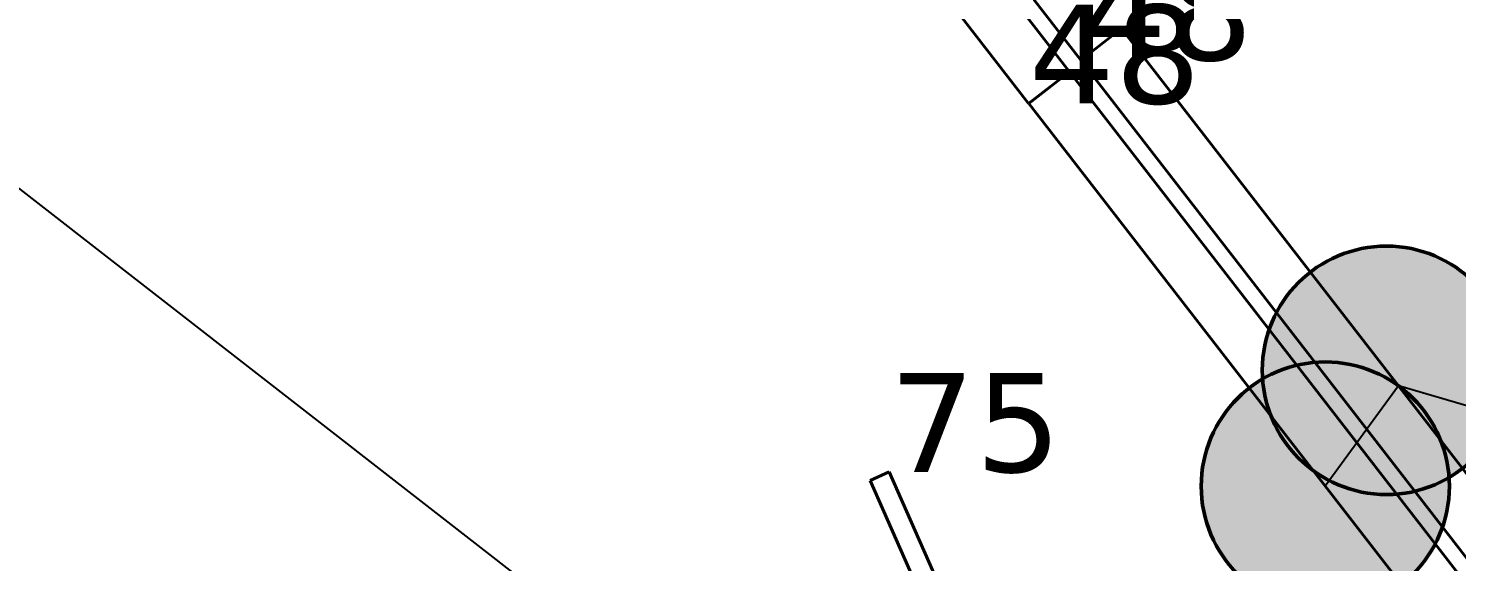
# Model space of a CAD drawing. Header units: millimetres. Extents: x -243740 to 150609, y -473655 to -165121.
# Drawn here: x 50245 to 52849, y -334705 to -333735 of the extents above; entities that cross this region are included whole.
import ezdxf

# ---------------------------------------------------------------- set-up
doc = ezdxf.new("R2010")
doc.units = ezdxf.units.MM
doc.layers.add('_Гр.ЩД-1C.10.4.I7.8', color=6, linetype='Continuous')
doc.layers.add('_Гр.ЩД-1C.10.4.I8.1', color=6, linetype='Continuous')
for name, color, linetype, lineweight in [('_освещение_dali', 3, 'Continuous', 50), ('DLX_FL1_LUM 122', 1, 'Continuous', 40), ('DLX_FL1_LUM 222', 5, 'Continuous', 40), ('DLX_LUM 17', 5, 'Continuous', 40)]:
    doc.layers.add(name, color=color, linetype=linetype, lineweight=lineweight)
doc.styles.add('TableTextStyle', font='')
doc.styles.get('TableTextStyle').set_extended_font_data('VERDANA.TTF')
doc.linetypes.add('Truba', pattern='A,3e-05,[4,MSH_7,S=1,R=0,X=0,Y=0],-3.022072', length=3.022102)

# ---------------------------------------------------------------- blocks, each defined once
blk = doc.blocks.new('A$Caabd1818')
at = {"layer": 'DLX_FL1_LUM 122'}
for points in [[(48194, 63729.4, 0), (48268.2, 63787, 0)], [(48268.2, 63787, 0), (48194, 63729.4, 0)], [(48268.2, 63787, 0), (48194, 63729.4, 0)], [(48194, 63729.4, 0), (48268.2, 63787, 0)], [(48268.2, 63787, 0), (49468.3, 62239.9, 0)], [(49468.3, 62239.9, 0), (48268.2, 63787, 0)], [(48268.2, 63787, 0), (48268.2, 63787, 0)], [(48268.2, 63787, 0), (48268.2, 63787, 0)], [(49468.3, 62239.9, 0), (48268.2, 63787, 0)], [(48268.2, 63787, 0), (49468.3, 62239.9, 0)], [(48098.9, 63650.6, 0), (48173.2, 63708.2, 0)], [(48173.2, 63708.2, 0), (48098.9, 63650.6, 0)], [(48173.2, 63708.2, 0), (48098.9, 63650.6, 0)], [(48098.9, 63650.6, 0), (48173.2, 63708.2, 0)], [(48173.2, 63708.2, 0), (49373.2, 62161.1, 0)], [(49373.2, 62161.1, 0), (48173.2, 63708.2, 0)], [(48173.2, 63708.2, 0), (48173.2, 63708.2, 0)], [(48173.2, 63708.2, 0), (48173.2, 63708.2, 0)], [(49373.2, 62161.1, 0), (48173.2, 63708.2, 0)], [(48173.2, 63708.2, 0), (49373.2, 62161.1, 0)], [(49394, 62182.3, 0), (48194, 63729.4, 0)], [(48194, 63729.4, 0), (48194, 63729.4, 0)], [(48194, 63729.4, 0), (49394, 62182.3, 0)], [(48194, 63729.4, 0), (48194, 63729.4, 0)], [(48194, 63729.4, 0), (49394, 62182.3, 0)], [(49394, 62182.3, 0), (48194, 63729.4, 0)], [(49299, 62103.5, 0), (48098.9, 63650.6, 0)], [(48098.9, 63650.6, 0), (48098.9, 63650.6, 0)], [(48098.9, 63650.6, 0), (49299, 62103.5, 0)], [(48098.9, 63650.6, 0), (48098.9, 63650.6, 0)], [(48098.9, 63650.6, 0), (49299, 62103.5, 0)], [(49299, 62103.5, 0), (48098.9, 63650.6, 0)]]:
    blk.add_polyline3d(points, dxfattribs=at)
at = {"layer": 'DLX_FL1_LUM 222'}
for points in [[(48193.9, 63729.5, 0), (46993.8, 65276.6, 0)], [(46993.8, 65276.6, 0), (48193.9, 63729.5, 0)], [(46993.8, 65276.6, 0), (48193.9, 63729.5, 0)], [(48193.9, 63729.5, 0), (46993.8, 65276.6, 0)], [(46973, 65255.4, 0), (48173.1, 63708.3, 0)], [(48173.1, 63708.3, 0), (46973, 65255.4, 0)], [(48173.1, 63708.3, 0), (46973, 65255.4, 0)], [(46973, 65255.4, 0), (48173.1, 63708.3, 0)], [(48098.8, 63650.7, 0), (46898.7, 65197.8, 0)], [(46898.7, 65197.8, 0), (48098.8, 63650.7, 0)], [(46898.7, 65197.8, 0), (48098.8, 63650.7, 0)], [(48098.8, 63650.7, 0), (46898.7, 65197.8, 0)], [(48268.2, 63787.1, 0), (48193.9, 63729.5, 0)], [(48193.9, 63729.5, 0), (48268.2, 63787.1, 0)], [(48193.9, 63729.5, 0), (48268.2, 63787.1, 0)], [(48268.2, 63787.1, 0), (48193.9, 63729.5, 0)], [(48173.1, 63708.3, 0), (48098.8, 63650.7, 0)], [(48098.8, 63650.7, 0), (48173.1, 63708.3, 0)], [(48098.8, 63650.7, 0), (48173.1, 63708.3, 0)], [(48173.1, 63708.3, 0), (48098.8, 63650.7, 0)], [(48173.1, 63708.3, 0), (48173.1, 63708.3, 0)], [(48173.1, 63708.3, 0), (48173.1, 63708.3, 0)], [(48193.9, 63729.5, 0), (48193.9, 63729.5, 0)], [(48193.9, 63729.5, 0), (48193.9, 63729.5, 0)], [(48098.8, 63650.7, 0), (48098.8, 63650.7, 0)], [(48098.8, 63650.7, 0), (48098.8, 63650.7, 0)]]:
    blk.add_polyline3d(points, dxfattribs=at)
at = {"layer": 'DLX_LUM 17'}
for points in [[(47809.7, 62964, 0), (47844.5, 62979.3, 0)], [(47844.5, 62979.3, 0), (47809.7, 62964, 0)], [(47844.5, 62979.3, 0), (47809.7, 62964, 0)], [(47809.7, 62964, 0), (47844.5, 62979.3, 0)], [(47844.5, 62979.3, 0), (47844.5, 62979.3, 0)], [(47844.5, 62979.3, 0), (48698.6, 61043.3, 0)], [(48698.6, 61043.3, 0), (47844.5, 62979.3, 0)], [(47844.5, 62979.3, 0), (47844.5, 62979.3, 0)], [(48698.6, 61043.3, 0), (47844.5, 62979.3, 0)], [(47844.5, 62979.3, 0), (48698.6, 61043.3, 0)], [(48663.8, 61028, 0), (47809.7, 62964, 0)], [(47809.7, 62964, 0), (47809.7, 62964, 0)], [(47809.7, 62964, 0), (48663.8, 61028, 0)], [(47809.7, 62964, 0), (47809.7, 62964, 0)], [(47809.7, 62964, 0), (48663.8, 61028, 0)], [(48663.8, 61028, 0), (47809.7, 62964, 0)]]:
    blk.add_polyline3d(points, dxfattribs=at)
blk = doc.blocks.new('A$Cab2378fa')
at = {"lineweight": 25, "true_color": 0xfff5f5}
h = blk.add_hatch(color=7, dxfattribs=at)
h.dxf.hatch_style = 1
h.paths.add_polyline_path([(0, 0), (-141.6, -170.3, 0.174923), (3, -222.4, 0.197808), (162.3, -156.8)])
h.paths.add_polyline_path([(-163.2, 157.6), (0, 0), (147.8, 177.8, 0.175398), (3, 230.2, 0.209014)])
at = {"lineweight": 25}
h = blk.add_hatch(color=0, dxfattribs=at)
h.paths.add_polyline_path([(162.3, -156.8, 0.442338), (147.8, 177.8), (0, 0)])
h.paths.add_polyline_path([(-141.6, -170.3), (0, 0), (-163.2, 157.6, 0.430096)])
blk.add_circle((3, 3.9), 226.3)

msp = doc.modelspace()

# ---------------------------------------------------------------- linework, layer by layer
at = {"layer": '_Гр.ЩД-1C.10.4.I7.8', "ltscale": 100}
msp.add_lwpolyline([(56895.3, -335640.1), (56507.2, -335823.3), (55953.7, -335323.9), (52742.7, -334385.5), (52609.3, -334568.3), (53632.4, -335885.1), (53933, -335767.8), (55508.5, -337137.2), (55625.3, -337331.1), (55884.1, -339139.4), (55009.9, -337258.1), (54932.3, -337294.2), (54796.8, -337374.5), (54693.9, -337629), (53207, -336677.8), (53153.7, -336903.3), (52128.8, -338753.8), (54205.9, -338709.7), (54323.9, -338932.3), (54724.1, -339020.3), (57884.7, -339496.2)], dxfattribs=at)
at = {"layer": '_Гр.ЩД-1C.10.4.I8.1', "ltscale": 100}
msp.add_lwpolyline([(49420.8, -333398.9), (52260.7, -335606.6), (51606.6, -335895.1), (51648.6, -336241), (49994, -335377.7)], dxfattribs=at)

# ---------------------------------------------------------------- block references
at = {"layer": '_освещение_dali', "color": 1, "ltscale": 100}
for p in [(52717.8, -334361.2), (52606.4, -334572.3)]:
    msp.add_blockref('A$Cab2378fa', p, dxfattribs=at)
at = {"layer": 'Defpoints', "linetype": 'Truba', "ltscale": 100}
msp.add_blockref('A$Caabd1818', (3969.7, -397521.8), dxfattribs=at)

# ---------------------------------------------------------------- texts
at = {"layer": '_освещение_dali', "color": 213, "true_color": 0xcd85c3, "style": 'TableTextStyle'}
for s, p in [('48', (52163.6, -333792.3)), ('48', (52068.5, -333871.1)), ('75', (51814.2, -334542.5))]:
    msp.add_text(s, height=180, dxfattribs=at).set_placement(p)

doc.saveas('drawing.dxf')
